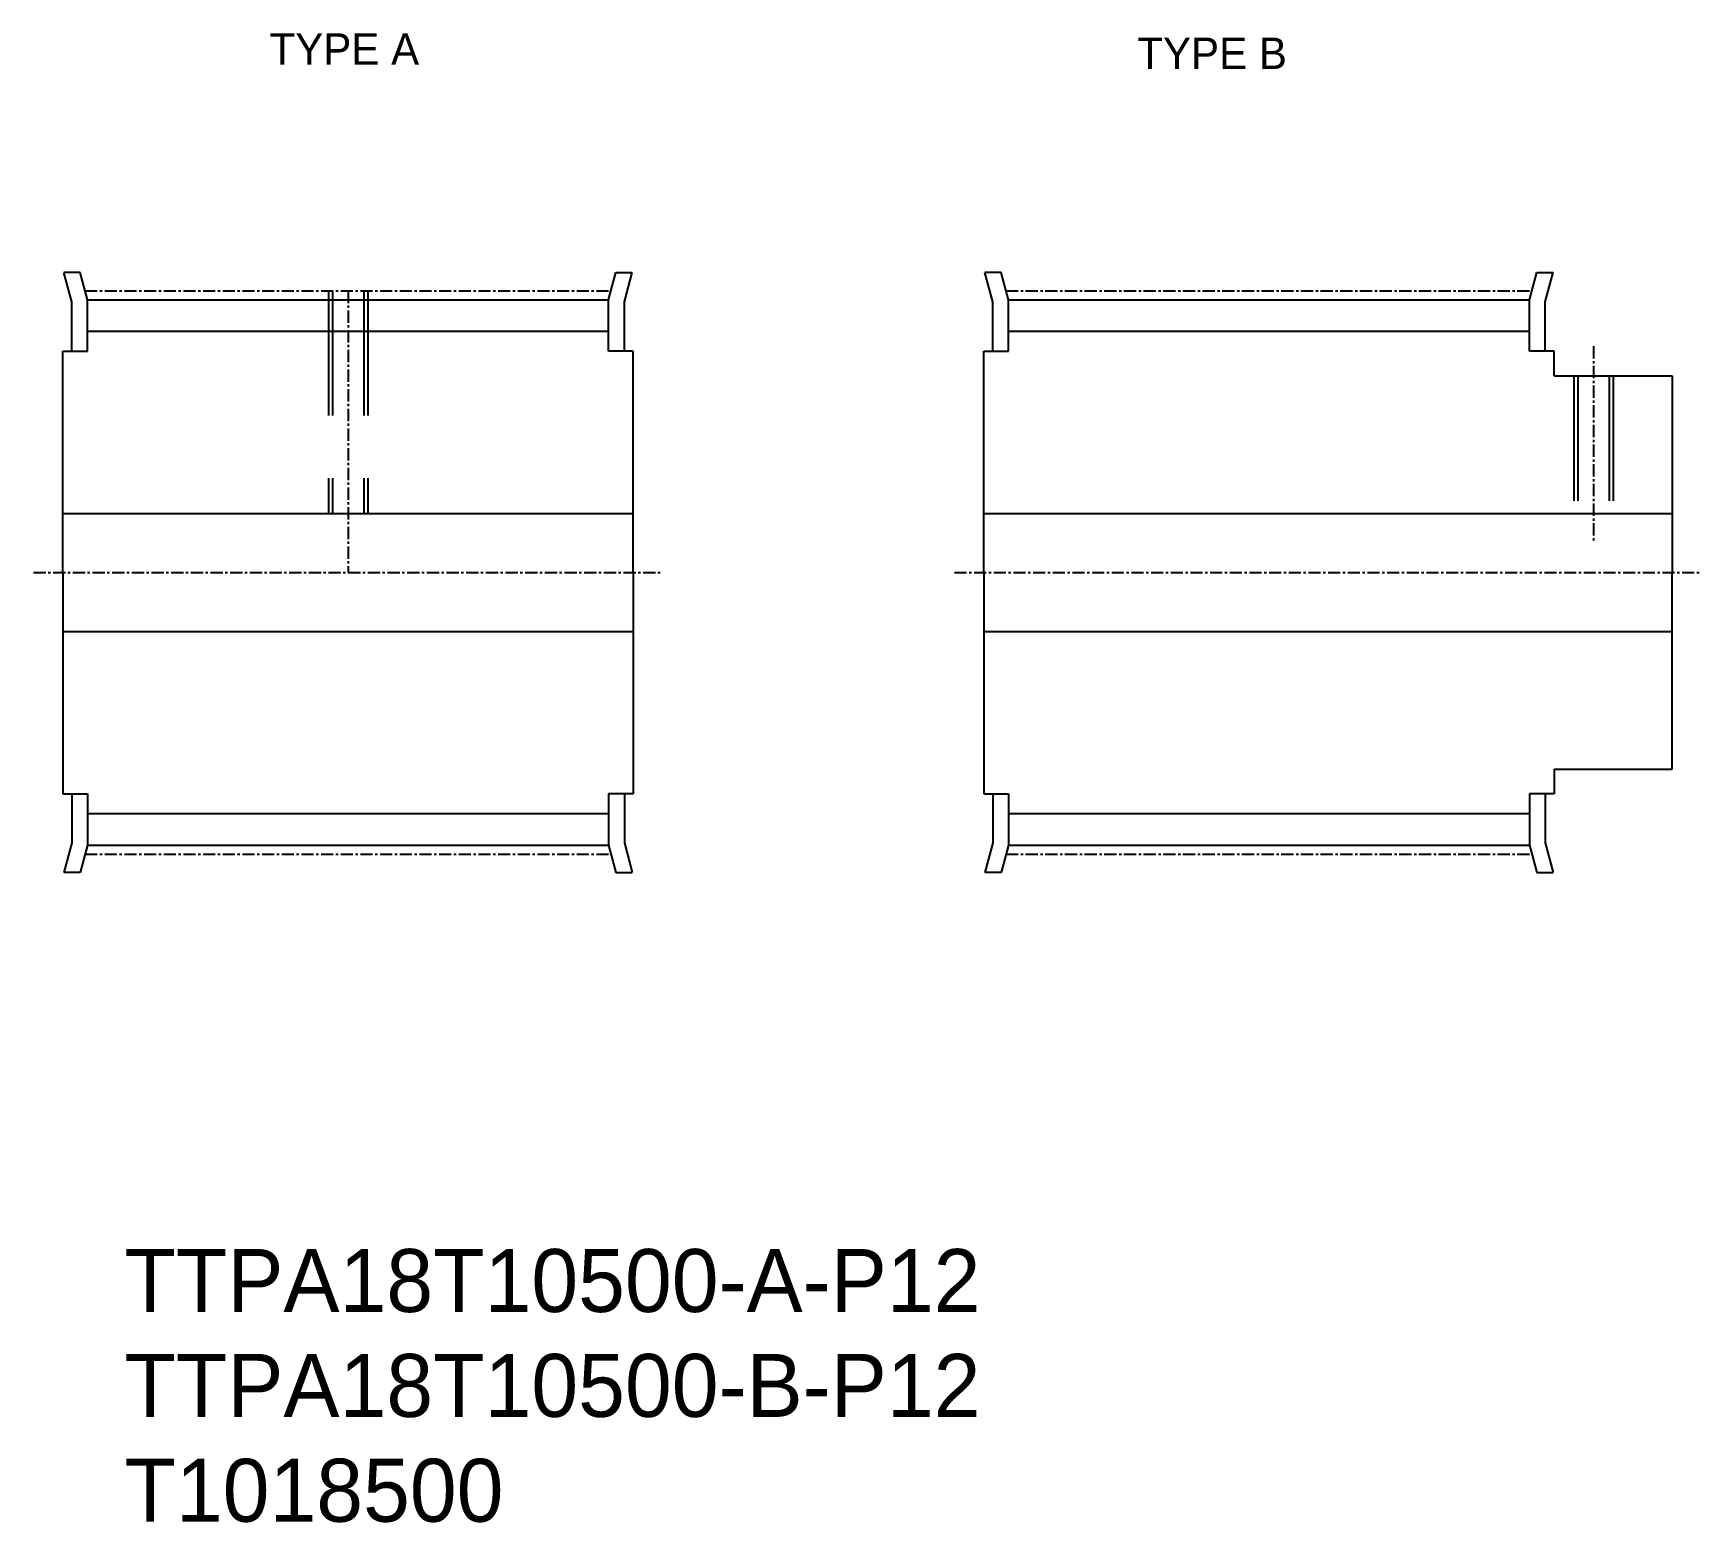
# Model space of a CAD drawing. Extents: x -289 to -120, y -62 to 89.
import ezdxf

# ---------------------------------------------------------------- set-up
doc = ezdxf.new("R2010")
doc.units = 0
doc.linetypes.add('CENTER', pattern=[2, 1.25, -0.25, 0.25, -0.25])
doc.linetypes.add('DASHED', pattern=[19.05, 12.7, -6.35])
doc.layers.get('0').update_dxf_attribs({"linetype": 'CONTINUOUS'})
doc.layers.add('CENTER', color=1, linetype='CENTER')

# ---------------------------------------------------------------- blocks, each defined once
blk = doc.blocks.new('*U2')
at = {"color": 7, "linetype": 'CONTINUOUS'}
for s, p in [('TTPA18T10500-A-P12', (-280, -40.67)), ('TTPA18T10500-B-P12', (-280, -51.34)), ('T1018500', (-280, -62))]:
    blk.add_text(s, height=6.4, dxfattribs=at).set_placement(p)

msp = doc.modelspace()

# ---------------------------------------------------------------- linework, layer by layer
at = {"color": 7, "linetype": 'CONTINUOUS'}
for p, q in [((-284.51, 65.04), (-286.16, 65.04)), ((-285.36, 62.05), (-286.16, 65.04)), ((-283.76, 62.27), (-284.51, 65.04)), ((-230.76, 62.27), (-230.02, 65.04)), ((-230.02, 65.04), (-228.36, 65.04)), ((-229.16, 62.05), (-228.36, 65.04)), ((-190.85, 65.04), (-192.5, 65.04)), ((-191.7, 62.05), (-192.5, 65.04)), ((-190.1, 62.27), (-190.85, 65.04)), ((-137.1, 62.27), (-136.36, 65.04)), ((-136.36, 65.04), (-134.7, 65.04)), ((-135.5, 62.05), (-134.7, 65.04)), ((-285.36, 57.04), (-285.36, 62.05)), ((-283.76, 62.27), (-230.76, 62.27)), ((-283.76, 57.04), (-283.76, 62.27)), ((-230.76, 57.04), (-230.76, 62.27)), ((-229.16, 57.04), (-229.16, 62.05)), ((-191.7, 57.04), (-191.7, 62.05)), ((-190.1, 62.27), (-137.1, 62.27)), ((-190.1, 57.04), (-190.1, 62.27)), ((-137.1, 57.04), (-137.1, 62.27)), ((-135.5, 57.04), (-135.5, 62.05)), ((-283.76, 59.07), (-230.76, 59.07)), ((-190.1, 59.07), (-137.1, 59.07)), ((-286.26, 34.54), (-286.26, 57.04)), ((-286.26, 57.04), (-283.76, 57.04)), ((-228.26, 57.04), (-230.76, 57.04)), ((-228.26, 34.54), (-228.26, 57.04)), ((-192.6, 34.54), (-192.6, 57.04)), ((-192.6, 57.04), (-190.1, 57.04)), ((-134.6, 57.04), (-137.1, 57.04)), ((-134.6, 54.54), (-134.6, 57.04)), ((-134.6, 54.54), (-122.6, 54.54)), ((-122.6, 54.54), (-122.6, 34.54)), ((-286.26, 40.54), (-228.26, 40.54)), ((-192.6, 40.54), (-122.6, 40.54)), ((-286.26, 34.54), (-286.26, 12.04)), ((-228.26, 34.54), (-228.26, 12.04)), ((-192.6, 34.54), (-192.6, 12.04)), ((-122.6, 14.54), (-122.6, 34.54)), ((-286.26, 28.54), (-228.26, 28.54)), ((-192.6, 28.54), (-122.6, 28.54)), ((-134.6, 14.54), (-122.6, 14.54)), ((-134.6, 14.54), (-134.6, 12.04)), ((-286.26, 12.04), (-283.76, 12.04)), ((-285.36, 12.04), (-285.36, 7.03)), ((-283.76, 12.04), (-283.76, 6.82)), ((-228.26, 12.04), (-230.76, 12.04)), ((-230.76, 12.04), (-230.76, 6.82)), ((-229.16, 12.04), (-229.16, 7.03)), ((-192.6, 12.04), (-190.1, 12.04)), ((-191.7, 12.04), (-191.7, 7.03)), ((-190.1, 12.04), (-190.1, 6.82)), ((-137.1, 12.04), (-137.1, 6.82)), ((-134.6, 12.04), (-137.1, 12.04)), ((-135.5, 12.04), (-135.5, 7.03)), ((-283.76, 10.02), (-230.76, 10.02)), ((-190.1, 10.02), (-137.1, 10.02)), ((-285.36, 7.03), (-286.16, 4.04)), ((-283.76, 6.82), (-284.51, 4.04)), ((-283.76, 6.82), (-230.76, 6.82)), ((-230.76, 6.82), (-230.02, 4.04)), ((-229.16, 7.03), (-228.36, 4.04)), ((-191.7, 7.03), (-192.5, 4.04)), ((-190.1, 6.82), (-190.85, 4.04)), ((-190.1, 6.82), (-137.1, 6.82)), ((-137.1, 6.82), (-136.36, 4.04)), ((-135.5, 7.03), (-134.7, 4.04)), ((-284.51, 4.04), (-286.16, 4.04)), ((-230.02, 4.04), (-228.36, 4.04)), ((-190.85, 4.04), (-192.5, 4.04)), ((-136.36, 4.04), (-134.7, 4.04))]:
    msp.add_line(p, q, dxfattribs=at)
at = {"color": 3, "linetype": 'DASHED'}
for p, q in [((-259.26, 63.19), (-259.26, 40.54)), ((-258.86, 63.19), (-258.86, 40.54)), ((-255.66, 63.19), (-255.66, 40.54)), ((-255.26, 63.19), (-255.26, 40.54)), ((-132.6, 54.54), (-132.6, 40.54)), ((-132.2, 54.54), (-132.2, 40.54)), ((-129, 54.54), (-129, 40.54)), ((-128.6, 54.54), (-128.6, 40.54))]:
    msp.add_line(p, q, dxfattribs=at)
at = {"layer": 'CENTER', "color": 1, "linetype": 'CENTER'}
for p, q in [((-284.01, 63.19), (-230.52, 63.19)), ((-257.26, 63.19), (-257.26, 34.54)), ((-190.35, 63.19), (-136.86, 63.19)), ((-130.6, 57.54), (-130.6, 37.54)), ((-289.26, 34.54), (-225.26, 34.54)), ((-195.6, 34.54), (-119.6, 34.54)), ((-284.01, 5.89), (-230.52, 5.89)), ((-190.35, 5.89), (-136.86, 5.89))]:
    msp.add_line(p, q, dxfattribs=at)

# ---------------------------------------------------------------- block references
at = {"color": 7, "linetype": 'CONTINUOUS'}
msp.add_blockref('*U2', (0, 0), dxfattribs=at)

# ---------------------------------------------------------------- texts
for s, p in [('TYPE A', (-265.25, 86.17)), ('TYPE B', (-177, 85.74))]:
    msp.add_text(s, height=3.2, dxfattribs=at).set_placement(p)

doc.saveas('drawing.dxf')
